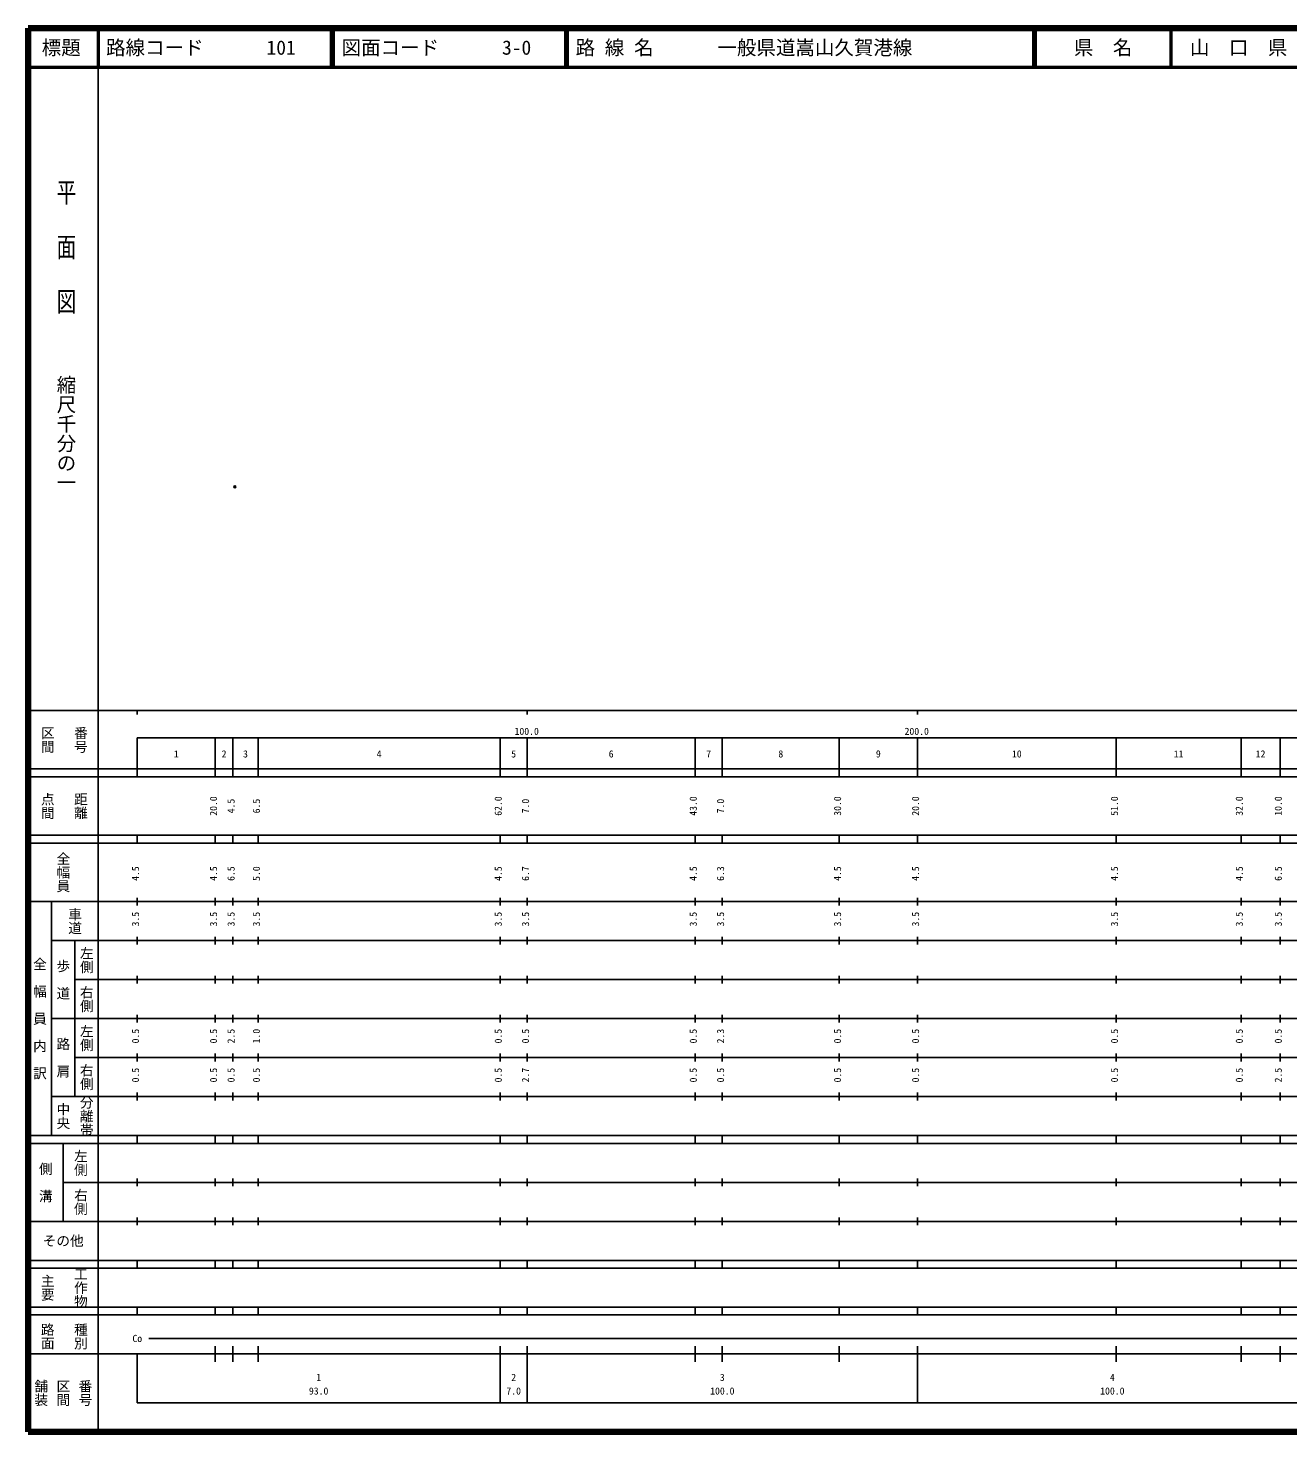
# Model space of a CAD drawing. Units: millimetres on the paper. Extents: x 40 to 680, y 20 to 380.
# Drawn here: x 40 to 363, y 20 to 380 of the extents above; entities that cross this region are included whole.
import ezdxf
from ezdxf.enums import TextEntityAlignment as Align

# ---------------------------------------------------------------- set-up
doc = ezdxf.new("R2010")
doc.units = ezdxf.units.MM
doc.header["$PDMODE"] = 32
doc.header["$PDSIZE"] = 0.5
doc.layers.add('M-OTRS', color=6, linetype='Continuous')
doc.layers.add('M-TTL-TXT', color=7, linetype='Continuous')
for name, color, linetype, lineweight in [('M-TTL', 2, 'Continuous', 140), ('M-TTL-BAND', 7, 'Continuous', 25), ('M-TTL-LINE', 7, 'Continuous', 50)]:
    doc.layers.add(name, color=color, linetype=linetype, lineweight=lineweight)
doc.styles.add('@ＭＳ ゴシック', font='')
doc.styles.add('ＭＳ ゴシック', font='')
doc.styles.get('@ＭＳ ゴシック').set_extended_font_data('@MS Gothic')
doc.styles.get('ＭＳ ゴシック').set_extended_font_data('MS Gothic')

msp = doc.modelspace()

# ---------------------------------------------------------------- linework, layer by layer
at = {"layer": 'M-OTRS'}
msp.add_point((93.014, 262.336), dxfattribs=at)
at = {"layer": 'M-TTL'}
for p, q in [((40, 380), (40, 20)), ((680, 380), (40, 380)), ((40, 20), (680, 20))]:
    msp.add_line(p, q, dxfattribs=at)
at = {"layer": 'M-TTL-BAND'}
for p, q in [((58, 370), (58, 20)), ((40, 205), (579, 205)), ((68, 205), (68, 204)), ((168, 205), (168, 204)), ((268, 205), (268, 204)), ((68, 198), (579, 198)), ((68, 198), (68, 188)), ((88, 188), (88, 198)), ((92.5, 188), (92.5, 198)), ((99, 188), (99, 198)), ((161, 188), (161, 198)), ((168, 188), (168, 198)), ((211, 188), (211, 198)), ((218, 188), (218, 198)), ((248, 188), (248, 198)), ((268, 188), (268, 198)), ((319, 188), (319, 198)), ((351, 188), (351, 198)), ((361, 188), (361, 198)), ((40, 190), (579, 190)), ((40, 188), (579, 188)), ((40, 173), (579, 173)), ((68, 171), (68, 173)), ((88, 171), (88, 173)), ((92.5, 171), (92.5, 173)), ((99, 171), (99, 173)), ((161, 171), (161, 173)), ((168, 171), (168, 173)), ((211, 171), (211, 173)), ((218, 171), (218, 173)), ((248, 171), (248, 173)), ((268, 171), (268, 173)), ((319, 171), (319, 173)), ((351, 171), (351, 173)), ((361, 171), (361, 173)), ((40, 171), (579, 171)), ((40, 156), (579, 156)), ((46, 96), (46, 156)), ((68, 155), (68, 157)), ((88, 155), (88, 157)), ((92.5, 155), (92.5, 157)), ((99, 155), (99, 157)), ((161, 155), (161, 157)), ((168, 155), (168, 157)), ((211, 155), (211, 157)), ((218, 155), (218, 157)), ((248, 155), (248, 157)), ((268, 155), (268, 157)), ((319, 155), (319, 157)), ((351, 155), (351, 157)), ((361, 155), (361, 157)), ((46, 146), (579, 146)), ((52, 146), (52, 106)), ((68, 145), (68, 147)), ((88, 145), (88, 147)), ((92.5, 145), (92.5, 147)), ((99, 145), (99, 147)), ((161, 145), (161, 147)), ((168, 145), (168, 147)), ((211, 145), (211, 147)), ((218, 145), (218, 147)), ((248, 145), (248, 147)), ((268, 145), (268, 147)), ((319, 145), (319, 147)), ((351, 145), (351, 147)), ((361, 145), (361, 147)), ((68, 135), (68, 137)), ((88, 135), (88, 137)), ((92.5, 135), (92.5, 137)), ((99, 135), (99, 137)), ((161, 135), (161, 137)), ((168, 135), (168, 137)), ((211, 135), (211, 137)), ((218, 135), (218, 137)), ((248, 135), (248, 137)), ((268, 135), (268, 137)), ((319, 135), (319, 137)), ((351, 135), (351, 137)), ((361, 135), (361, 137)), ((52, 136), (579, 136)), ((46, 126), (579, 126)), ((68, 125), (68, 127)), ((88, 125), (88, 127)), ((92.5, 125), (92.5, 127)), ((99, 125), (99, 127)), ((161, 125), (161, 127)), ((168, 125), (168, 127)), ((211, 125), (211, 127)), ((218, 125), (218, 127)), ((248, 125), (248, 127)), ((268, 125), (268, 127)), ((319, 125), (319, 127)), ((351, 125), (351, 127)), ((361, 125), (361, 127)), ((52, 116), (579, 116)), ((68, 115), (68, 117)), ((88, 115), (88, 117)), ((92.5, 115), (92.5, 117)), ((99, 115), (99, 117)), ((161, 115), (161, 117)), ((168, 115), (168, 117)), ((211, 115), (211, 117)), ((218, 115), (218, 117)), ((248, 115), (248, 117)), ((268, 115), (268, 117)), ((319, 115), (319, 117)), ((351, 115), (351, 117)), ((361, 115), (361, 117)), ((46, 106), (579, 106)), ((68, 105), (68, 107)), ((88, 105), (88, 107)), ((92.5, 105), (92.5, 107)), ((99, 105), (99, 107)), ((161, 105), (161, 107)), ((168, 105), (168, 107)), ((211, 105), (211, 107)), ((218, 105), (218, 107)), ((248, 105), (248, 107)), ((268, 105), (268, 107)), ((319, 105), (319, 107)), ((351, 105), (351, 107)), ((361, 105), (361, 107)), ((40, 96), (579, 96)), ((40, 94), (579, 94)), ((49, 94), (49, 74)), ((68, 94), (68, 96)), ((88, 94), (88, 96)), ((92.5, 94), (92.5, 96)), ((99, 94), (99, 96)), ((161, 94), (161, 96)), ((168, 94), (168, 96)), ((211, 94), (211, 96)), ((218, 94), (218, 96)), ((248, 94), (248, 96)), ((268, 94), (268, 96)), ((319, 94), (319, 96)), ((351, 94), (351, 96)), ((361, 94), (361, 96)), ((49, 84), (579, 84)), ((68, 83), (68, 85)), ((88, 83), (88, 85)), ((92.5, 83), (92.5, 85)), ((99, 83), (99, 85)), ((161, 83), (161, 85)), ((168, 83), (168, 85)), ((211, 83), (211, 85)), ((218, 83), (218, 85)), ((248, 83), (248, 85)), ((268, 83), (268, 85)), ((319, 83), (319, 85)), ((351, 83), (351, 85)), ((361, 83), (361, 85)), ((40, 74), (579, 74)), ((68, 73), (68, 75)), ((88, 73), (88, 75)), ((92.5, 73), (92.5, 75)), ((99, 73), (99, 75)), ((161, 73), (161, 75)), ((168, 73), (168, 75)), ((211, 73), (211, 75)), ((218, 73), (218, 75)), ((248, 73), (248, 75)), ((268, 73), (268, 75)), ((319, 73), (319, 75)), ((351, 73), (351, 75)), ((361, 73), (361, 75)), ((40, 64), (579, 64)), ((40, 62), (579, 62)), ((68, 62), (68, 64)), ((88, 62), (88, 64)), ((92.5, 62), (92.5, 64)), ((99, 62), (99, 64)), ((161, 62), (161, 64)), ((168, 62), (168, 64)), ((211, 62), (211, 64)), ((218, 62), (218, 64)), ((248, 62), (248, 64)), ((268, 62), (268, 64)), ((319, 62), (319, 64)), ((351, 62), (351, 64)), ((361, 62), (361, 64)), ((40, 52), (579, 52)), ((68, 50), (68, 52)), ((88, 50), (88, 52)), ((92.5, 50), (92.5, 52)), ((99, 50), (99, 52)), ((161, 50), (161, 52)), ((168, 50), (168, 52)), ((211, 50), (211, 52)), ((218, 50), (218, 52)), ((248, 50), (248, 52)), ((268, 50), (268, 52)), ((319, 50), (319, 52)), ((351, 50), (351, 52)), ((361, 50), (361, 52)), ((40, 50), (579, 50)), ((71, 44), (565, 44)), ((40, 40), (579, 40)), ((68, 40), (68, 27.5)), ((88, 38), (88, 42)), ((92.5, 38), (92.5, 42)), ((99, 38), (99, 42)), ((161, 27.5), (161, 42)), ((168, 27.5), (168, 42)), ((211, 38), (211, 42)), ((218, 38), (218, 42)), ((248, 38), (248, 42)), ((268, 27.5), (268, 42)), ((319, 38), (319, 42)), ((351, 38), (351, 42)), ((361, 38), (361, 42)), ((68, 27.5), (579, 27.5))]:
    msp.add_line(p, q, dxfattribs=at)
at = {"layer": 'M-TTL-LINE'}
for p, q in [((58, 380), (58, 370)), ((117.75, 380), (117.75, 370)), ((118.25, 380), (118.25, 370)), ((177.75, 380), (177.75, 370)), ((178.25, 380), (178.25, 370)), ((297.75, 380), (297.75, 370)), ((298.25, 380), (298.25, 370)), ((333, 380), (333, 370)), ((40, 370), (680, 370))]:
    msp.add_line(p, q, dxfattribs=at)

# ---------------------------------------------------------------- texts
at = {"layer": 'M-TTL-BAND', "style": '@ＭＳ ゴシック', "width": 1.4}
msp.add_text('平  面  図', height=3.666, rotation=270, dxfattribs=at).set_placement((49.777, 306.475), align=Align.MIDDLE_RIGHT)
at = {"layer": 'M-TTL-BAND', "style": '@ＭＳ ゴシック'}
msp.add_text('縮尺千分の一', height=3.666, rotation=270, dxfattribs=at).set_placement((49.777, 261.03), align=Align.MIDDLE_RIGHT)
for s, p in [('区間', (45, 197.5)), ('番号', (53.5, 197.5)), ('点間', (45, 180.5)), ('距離', (53.5, 180.5)), ('全幅員', (49, 163.5)), ('車道', (52, 151)), ('左側', (55, 141)), ('全\u3000幅\u3000員\u3000内\u3000訳', (43, 126)), ('歩\u3000道', (49, 136)), ('右側', (55, 131)), ('左側', (55, 121)), ('路\u3000肩', (49, 116)), ('右側', (55, 111)), ('分離帯', (55, 101)), ('中央', (49, 101)), ('左側', (53.5, 89)), ('側\u3000溝', (44.5, 84)), ('右側', (53.5, 79)), ('工作物', (53.5, 57)), ('主要', (45, 57)), ('路面', (45, 44.5)), ('種別', (53.5, 44.5)), ('舗装', (43.333, 30)), ('区間', (49, 30)), ('番号', (54.667, 30))]:
    msp.add_text(s, height=2.566, rotation=270, dxfattribs=at).set_placement(p, align=Align.MIDDLE_CENTER)
at = {"layer": 'M-TTL-BAND', "style": 'ＭＳ ゴシック'}
for s, p in [('100.0', (167.844, 198.195)), ('200.0', (267.844, 198.195)), ('1', (78, 192.405)), ('2', (90.25, 192.405)), ('3', (95.75, 192.405)), ('4', (130, 192.405)), ('5', (164.5, 192.405)), ('6', (189.5, 192.405)), ('7', (214.5, 192.405)), ('8', (233, 192.405)), ('9', (258, 192.405)), ('10', (293.5, 192.405)), ('11', (335, 192.405)), ('12', (356, 192.405)), ('Co', (68, 42.5)), ('1', (114.5, 32.523)), ('2', (164.5, 32.523)), ('3', (218, 32.523)), ('4', (318, 32.523)), ('93.0', (114.5, 29.033)), ('7.0', (164.5, 29.033)), ('100.0', (218, 29.033)), ('100.0', (318, 29.033))]:
    msp.add_text(s, height=1.833, dxfattribs=at).set_placement(p, align=Align.BOTTOM_CENTER)
for s, p in [('20.0', (89, 180.5)), ('4.5', (93.5, 180.5)), ('6.5', (100, 180.5)), ('62.0', (162, 180.5)), ('7.0', (169, 180.5)), ('43.0', (212, 180.5)), ('7.0', (219, 180.5)), ('30.0', (249, 180.5)), ('20.0', (269, 180.5)), ('51.0', (320, 180.5)), ('32.0', (352, 180.5)), ('10.0', (362, 180.5)), ('4.5', (69, 163.174)), ('4.5', (89, 163.174)), ('6.5', (93.5, 163.174)), ('5.0', (100, 163.174)), ('4.5', (162, 163.174)), ('6.7', (169, 163.174)), ('4.5', (212, 163.174)), ('6.3', (219, 163.174)), ('4.5', (249, 163.174)), ('4.5', (269, 163.174)), ('4.5', (320, 163.174)), ('4.5', (352, 163.174)), ('6.5', (362, 163.174)), ('3.5', (69, 151.5)), ('3.5', (89, 151.5)), ('3.5', (93.5, 151.5)), ('3.5', (100, 151.5)), ('3.5', (162, 151.5)), ('3.5', (169, 151.5)), ('3.5', (212, 151.5)), ('3.5', (219, 151.5)), ('3.5', (249, 151.5)), ('3.5', (269, 151.5)), ('3.5', (320, 151.5)), ('3.5', (352, 151.5)), ('3.5', (362, 151.5)), ('0.5', (69, 121.5)), ('0.5', (89, 121.5)), ('2.5', (93.5, 121.5)), ('1.0', (100, 121.5)), ('0.5', (162, 121.5)), ('0.5', (169, 121.5)), ('0.5', (212, 121.5)), ('2.3', (219, 121.5)), ('0.5', (249, 121.5)), ('0.5', (269, 121.5)), ('0.5', (320, 121.5)), ('0.5', (352, 121.5)), ('0.5', (362, 121.5)), ('0.5', (69, 111.5)), ('0.5', (89, 111.5)), ('0.5', (93.5, 111.5)), ('0.5', (100, 111.5)), ('0.5', (162, 111.5)), ('2.7', (169, 111.5)), ('0.5', (212, 111.5)), ('0.5', (219, 111.5)), ('0.5', (249, 111.5)), ('0.5', (269, 111.5)), ('0.5', (320, 111.5)), ('0.5', (352, 111.5)), ('2.5', (362, 111.5))]:
    msp.add_text(s, height=1.833, rotation=90, dxfattribs=at).set_placement(p, align=Align.BOTTOM_CENTER)
msp.add_text('その他', height=2.566, dxfattribs=at).set_placement((49, 69), align=Align.MIDDLE_CENTER)
at = {"layer": 'M-TTL-TXT', "style": 'ＭＳ ゴシック'}
for s, p in [('標題', (48.5, 375)), ('県\u3000名', (315.625, 375)), ('山\u3000口\u3000県', (350.375, 375))]:
    msp.add_text(s, height=3.666, dxfattribs=at).set_placement(p, align=Align.MIDDLE_CENTER)
for s, p in [('路線コード', (60, 375)), ('101', (101.142, 375)), ('図面コード', (120.38, 375)), ('3-0', (161.521, 375)), ('路 線 名', (180.38, 375)), ('一般県道嵩山久賀港線', (216.734, 375))]:
    msp.add_text(s, height=3.666, dxfattribs=at).set_placement(p, align=Align.MIDDLE_LEFT)

doc.saveas('drawing.dxf')
